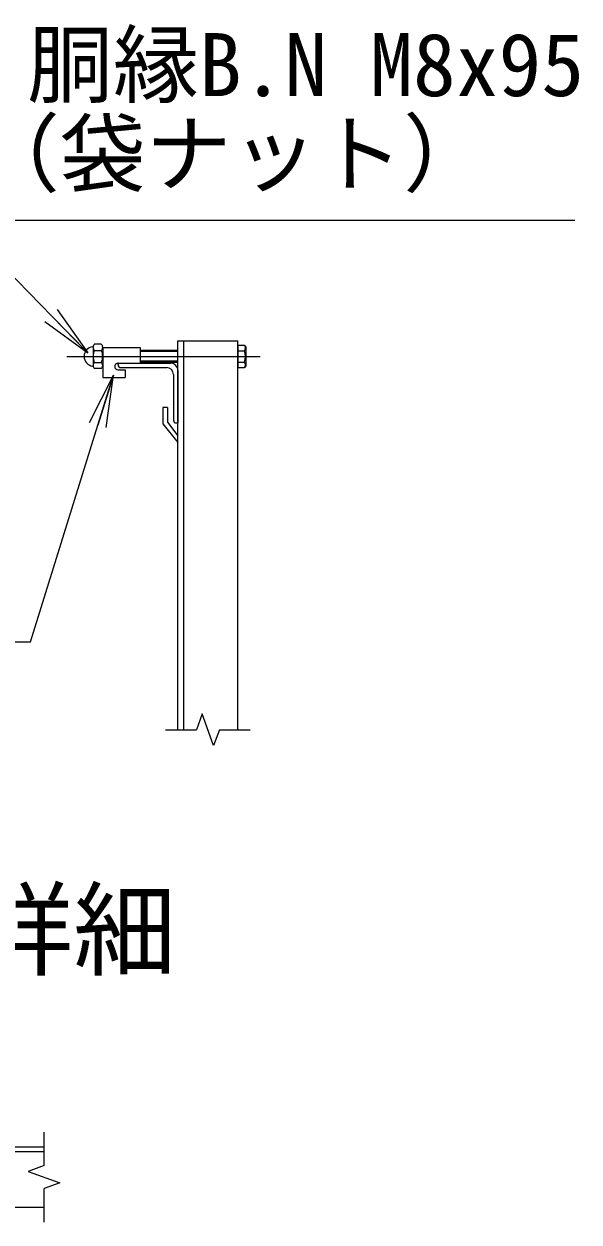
# Model space of a CAD drawing. Units: millimetres at full size; details may follow other scales. Extents: x -14700 to 14700, y -10395 to 10395.
# Drawn here: x -3778 to -2294, y -6446 to -3243 of the extents above; entities that cross this region are included whole.
import ezdxf
from ezdxf.enums import TextEntityAlignment as Align

# ---------------------------------------------------------------- set-up
doc = ezdxf.new("R2010")
doc.units = ezdxf.units.MM
doc.header["$LTSCALE"] = 40
doc.linetypes.add('USER1', pattern=[50.8, 31.75, -6.35, 6.35, -6.35])
for name, color, linetype, lineweight in [('0-0_D-STR3', 3, 'Continuous', 13), ('0-1_D-STR1', 1, 'Continuous', 18), ('0-2_D-BMK', 2, 'USER1', 13), ('0-6_D-STR-DIM', 7, 'Continuous', 13), ('0-7_0', 7, 'Continuous', 18), ('0-9_D-STR-TXT', 7, 'Continuous', 13), ('0-A_D-TTL-TXT', 7, 'Continuous', 13)]:
    doc.layers.add(name, color=color, linetype=linetype, lineweight=lineweight)
doc.styles.add('ＭＳ ゴシック', font='')
doc.styles.get('ＭＳ ゴシック').set_extended_font_data('MS Gothic')

# ---------------------------------------------------------------- blocks, each defined once
blk = doc.blocks.new('_Open')
at = {"layer": '0-7_0'}
blk.add_line((-40, 6.67), (0, 0), dxfattribs=at)
blk.add_lwpolyline([(-40, -6.67), (0, 0), (-40, 0)], dxfattribs=at)

msp = doc.modelspace()

# ---------------------------------------------------------------- linework, layer by layer
at = {"layer": '0-0_D-STR3'}
for p, q in [((-3571.64, -4099.52), (-3589.64, -4099.52)), ((-3593.64, -4106.98), (-3593.64, -4156.37)), ((-3593.64, -4106.98), (-3593.64, -4156.37)), ((-3589.64, -4115.72), (-3571.64, -4115.72)), ((-3567.64, -4106.98), (-3567.64, -4156.37)), ((-3567.64, -4106.98), (-3567.64, -4156.37)), ((-3567.64, -4107.92), (-3467.64, -4107.92)), ((-3567.64, -4107.92), (-3567.64, -4187.92)), ((-3467.64, -4107.92), (-3467.64, -4149.92)), ((-3366.64, -4115.92), (-3467.64, -4115.92)), ((-3366.64, -4118.92), (-3467.64, -4118.92)), ((-3206.64, -4101.9), (-3188.22, -4101.9)), ((-3206.64, -4101.9), (-3206.64, -4161.94)), ((-3206.64, -4116.91), (-3188.22, -4116.91)), ((-3185.44, -4106.72), (-3188.22, -4101.9)), ((-3185.44, -4106.72), (-3185.44, -4157.12)), ((-3589.64, -4148.12), (-3571.64, -4148.12)), ((-3526.64, -4149.92), (-3467.64, -4149.92)), ((-3366.64, -4144.92), (-3467.64, -4144.92)), ((-3366.64, -4147.92), (-3467.64, -4147.92)), ((-3206.64, -4146.93), (-3188.22, -4146.93)), ((-3206.64, -4161.94), (-3188.22, -4161.94)), ((-3185.44, -4157.12), (-3188.22, -4161.94)), ((-3571.64, -4164.32), (-3589.64, -4164.32)), ((-3567.64, -4187.92), (-3507.64, -4187.92)), ((-3526.64, -4167.92), (-3507.64, -4167.92)), ((-3507.64, -4167.92), (-3507.64, -4187.92))]:
    msp.add_line(p, q, dxfattribs=at)
for centre, radius, start, end in [((-3583.49, -4107.62), 10.17, 127.21089, 232.78911), ((-3577.79, -4107.62), 10.17, 307.21089, 52.78911), ((-3591.64, -4131.92), 26, 97.16806, 262.83194), ((-3595.13, -4104.14), 2, 277.16806, 350.16084), ((-3558.83, -4131.92), 34.8, 152.26063, 207.73937), ((-3602.44, -4131.92), 34.8, 332.26063, 27.73937), ((-3199.19, -4109.4), 13.29, 325.61585, 34.38415), ((-3235.58, -4131.92), 49.68, 342.4121, 17.5879), ((-3595.13, -4159.7), 2, 16.57981, 82.83194), ((-3583.44, -4156.22), 10.2, 127.42505, 232.57495), ((-3577.84, -4156.22), 10.2, 307.42505, 52.57495), ((-3526.64, -4158.92), 9, 90, 270), ((-3199.19, -4154.44), 13.29, 325.61585, 34.38415)]:
    msp.add_arc(centre, radius, start, end, dxfattribs=at)
at = {"layer": '0-1_D-STR1'}
for p, q in [((-3366.64, -5129.92), (-3366.64, -4089.92)), ((-3366.64, -4089.92), (-3206.64, -4089.92)), ((-3350.64, -5129.92), (-3350.64, -4089.92)), ((-3206.64, -5129.92), (-3206.64, -4089.92)), ((-3526.64, -4149.92), (-3386.64, -4149.92)), ((-3526.64, -4153.92), (-3526.64, -4149.92)), ((-3518.64, -4161.92), (-3396.64, -4161.92)), ((-3378.64, -4179.92), (-3378.64, -4301.92)), ((-3366.64, -4169.92), (-3366.64, -4309.92)), ((-3406.64, -4268.41), (-3406.64, -4312.41)), ((-3394.64, -4268.41), (-3406.64, -4268.41)), ((-3394.64, -4268.41), (-3394.64, -4307.92)), ((-3406.64, -4312.41), (-3366.64, -4362.41)), ((-3394.64, -4307.92), (-3366.64, -4344.12)), ((-3370.64, -4309.92), (-3366.64, -4309.92)), ((-3724.58, -6246.06), (-5457.91, -6246.06)), ((-3724.58, -6258.06), (-5457.91, -6258.06)), ((-5457.91, -6406.06), (-3724.58, -6406.06))]:
    msp.add_line(p, q, dxfattribs=at)
for centre, radius, start, end in [((-3518.64, -4153.92), 8, 180, 270), ((-3396.64, -4179.92), 18, 0, 90), ((-3386.64, -4169.92), 20, 0, 90), ((-3370.64, -4301.92), 8, 180, 270)]:
    msp.add_arc(centre, radius, start, end, dxfattribs=at)
at = {"layer": '0-2_D-BMK'}
msp.add_line((-3663.57, -4131.92), (-3146.64, -4131.92), dxfattribs=at)
at = {"layer": '0-6_D-STR-DIM'}
for p, q in [((-3302.03, -5087.63), (-3317.42, -5129.92)), ((-3271.25, -5172.21), (-3302.03, -5087.63)), ((-3399.64, -5129.92), (-3317.42, -5129.92)), ((-3255.86, -5129.92), (-3271.25, -5172.21)), ((-3255.86, -5129.92), (-3173.64, -5129.92)), ((-3724.58, -6295.28), (-3724.58, -6206.06)), ((-3724.58, -6446.06), (-3724.58, -6356.84))]:
    msp.add_line(p, q, dxfattribs=at)
msp.add_lwpolyline([(-3724.58, -6295.28), (-3766.86, -6310.67), (-3682.29, -6341.45), (-3724.58, -6356.84)], dxfattribs=at)
at = {"layer": '0-9_D-STR-TXT'}
for points in [[(-2305.05, -3769), (-3953.46, -3769), (-3609.36, -4121.12)], [(-4614.46, -4894.78), (-3761.1, -4894.78), (-3539.72, -4183.58)]]:
    msp.add_lwpolyline(points, dxfattribs=at)

# ---------------------------------------------------------------- block references
at = {"layer": '0-9_D-STR-TXT', "xscale": 3.5, "yscale": 3.5}
for p, rotation in [((-3607.96, -4122.55), 314.3397), ((-3539.12, -4181.67), 72.70943)]:
    msp.add_blockref('_Open', p, dxfattribs=dict(at, rotation=rotation))

# ---------------------------------------------------------------- texts
at = {"layer": '0-9_D-STR-TXT', "style": 'ＭＳ ゴシック'}
for s, p in [('胴縁B.N M8x95', (-3769.89, -3486.47)), ('（袋ナット）', (-3912.03, -3724.06))]:
    msp.add_text(s, height=168.3, dxfattribs=at).set_placement(p, align=Align.BOTTOM_LEFT)
at = {"layer": '0-A_D-TTL-TXT', "style": 'ＭＳ ゴシック'}
msp.add_text('間柱･胴縁取付詳細', height=202.1, dxfattribs=at).set_placement((-5714.02, -5826.29), align=Align.BOTTOM_LEFT)

doc.saveas('drawing.dxf')
